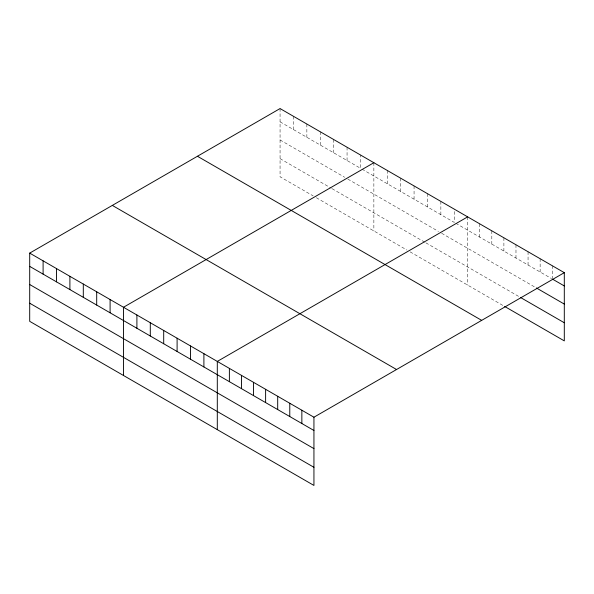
<?xml version="1.0" encoding="UTF-8"?>
<svg xmlns="http://www.w3.org/2000/svg" width="594" height="594" viewBox="0 0 594 594"><rect width="100%" height="100%" fill="white"/><g stroke="black" fill="none" stroke-linecap="round" stroke-linejoin="round"><path stroke-width="0.45" stroke-dasharray="2.97 2.23" d="M280.064 108.561L280.064 176.789L313.164 195.901M280.064 121.837L360.461 168.258L360.461 154.982M362.036 169.164L454.262 222.408L454.262 209.133M455.836 223.322L551.462 278.534M280.064 139.969L344.698 177.287M347.846 179.106L438.498 231.445M441.646 233.264L535.61 287.511M280.064 158.657L331.296 188.231M332.083 188.692L425.096 242.389M425.883 242.842L519.757 297.037M316.32 197.72L406.964 250.052M410.12 251.878L503.898 306.021M552.22 265.696L552.22 278.081M540.139 258.717L540.139 271.993M528.059 251.745L528.059 265.021M515.978 244.773L515.978 258.041M503.898 237.793L503.898 251.069M491.817 230.821L491.817 244.097M479.737 223.849L479.737 237.117M467.656 216.869L467.656 285.098M440.859 201.396L440.859 214.672M427.457 193.666L427.457 206.935M414.063 185.929L414.063 199.198M400.66 178.193L400.66 191.461M387.258 170.456L387.258 183.724M373.864 162.719L373.864 230.94M347.059 147.245L347.059 160.521M333.657 139.508L333.657 152.784M320.263 131.771L320.263 145.047M306.86 124.035L306.86 137.311M293.458 116.298L293.458 129.574"/><path stroke-width="0.89" d="M29.7 253.111L313.936 417.211L313.936 485.439L29.7 321.332L29.7 253.111L280.064 108.561L564.3 272.668L564.3 340.889L504.655 306.452M373.864 162.719L123.5 307.261L123.5 375.49M467.656 216.869L217.3 361.419L217.3 429.64M313.936 417.211L564.3 272.668M552.22 278.965L564.3 285.944M536.367 287.949L564.3 304.076M520.507 297.475L564.3 322.757M197.446 156.267L481.682 320.366M112.318 205.405L396.554 369.513M29.7 266.379L313.936 430.487M29.7 284.519L313.936 448.619M29.7 303.2L313.936 467.3M301.856 410.239L301.856 423.515M289.775 403.267L289.775 416.535M277.695 396.287L277.695 409.563M265.615 389.315L265.615 402.591M253.541 382.343L253.541 395.611M241.461 375.363L241.461 388.639M229.381 368.391L229.381 381.667M203.898 353.682L203.898 366.951M190.496 345.946L190.496 359.222M177.101 338.209L177.101 351.485M163.699 330.472L163.699 343.748M150.297 322.735L150.297 336.011M136.902 314.998L136.902 328.274M110.098 299.524L110.098 312.8M96.696 291.788L96.696 305.064M83.301 284.051L83.301 297.327M69.899 276.314L69.899 289.59M56.497 268.585L56.497 281.853M43.102 260.848L43.102 274.116"/></g></svg>
